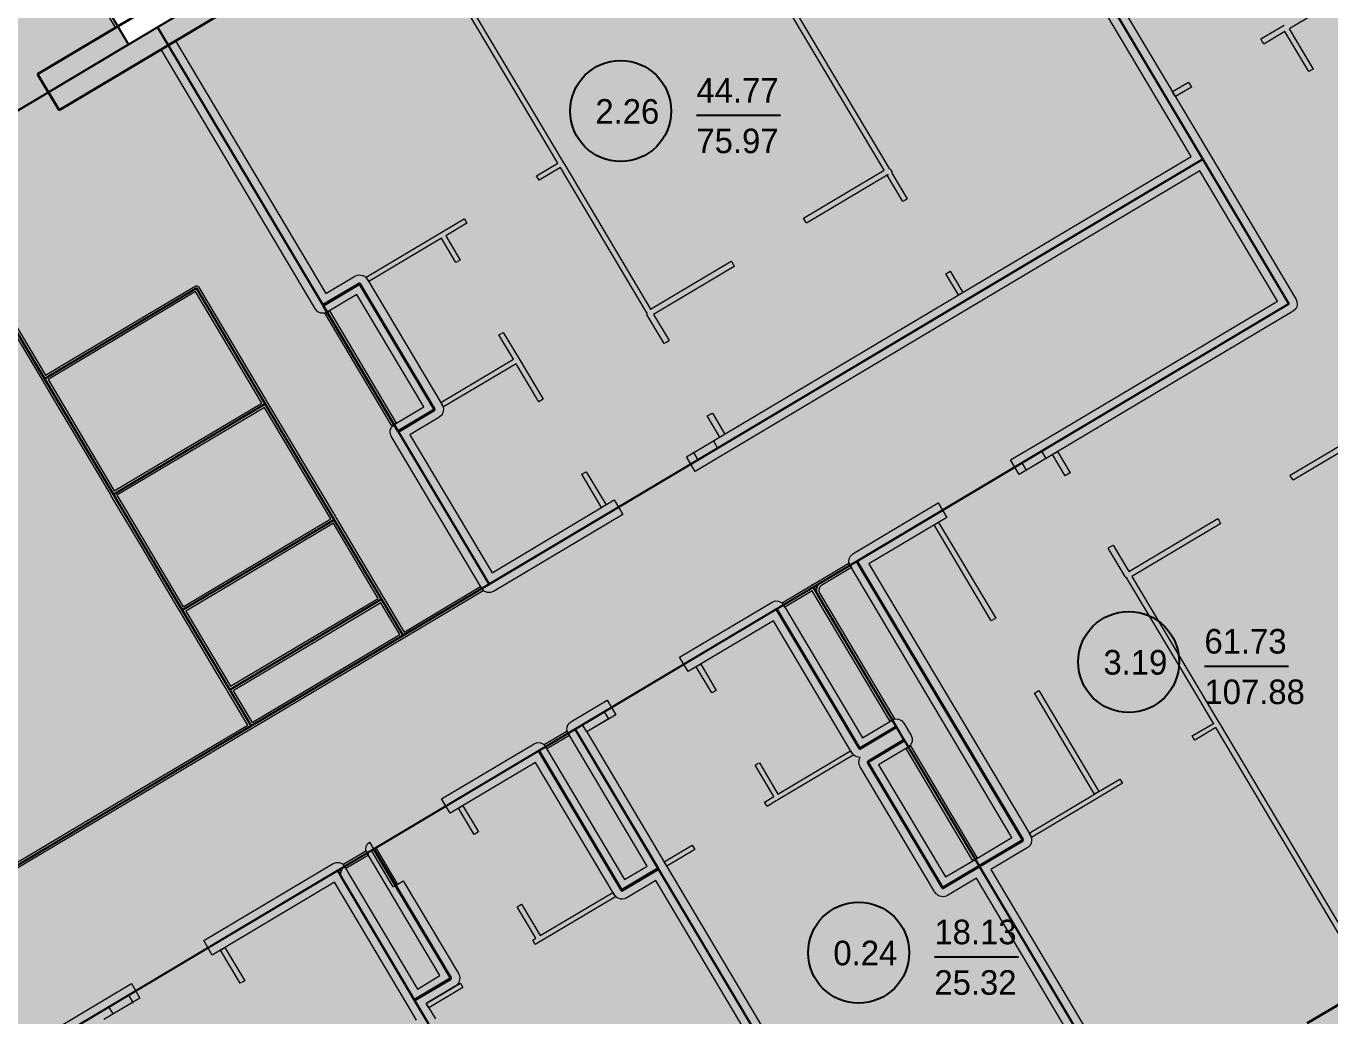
# Model space of a CAD drawing. Header units: millimetres. Extents: x 0 to 312583, y -208103 to 25097.
# Drawn here: x 77478 to 92966, y -99034 to -87280 of the extents above; entities that cross this region are included whole.
import ezdxf

# ---------------------------------------------------------------- set-up
doc = ezdxf.new("R2010")
doc.units = ezdxf.units.MM
doc.linetypes.add('Solid', pattern=[0])
for name, color, linetype, lineweight in [('Inner Walls', 5, 'Solid', 0), ('Outer Walls', 254, 'Solid', 25), ('Room Objects', 47, 'Solid', 15), ('Room Walls', 47, 'Solid', 35), ('Service Area', 252, 'Solid', 25), ('Studio Apartment', 151, 'Solid', 25), ('Three-Bedroom Apartment', 250, 'Solid', 25), ('Two-Bedroom Apartment', 1, 'Solid', 35)]:
    doc.layers.add(name, color=color, linetype=linetype, lineweight=lineweight)
doc.styles.add('Dialog.plain', font='Dialog.plain')

msp = doc.modelspace()

# ---------------------------------------------------------------- hatches: boundary and pattern name
at = {"layer": 'Room Objects', "linetype": 'Solid', "lineweight": 0}
for points in [[(85642, -92207), (85693, -92292), (85693, -92292), (85461, -92431), (85410, -92345), (85410, -92345)], [(89542, -92328), (89593, -92414), (89593, -92414), (89361, -92552), (89310, -92467), (89310, -92467)], [(84139, -95662), (84088, -95576), (84088, -95576), (84346, -95422), (84397, -95508), (84397, -95508)], [(78513, -99011), (78462, -98925), (78462, -98925), (78694, -98787), (78745, -98873), (78745, -98873)]]:
    msp.add_hatch(color=5, dxfattribs=at).paths.add_polyline_path(points, flags=0)
at = {"layer": 'Service Area', "linetype": 'Solid', "lineweight": 25}
for points in [[(77980, -86294), (78696, -87497), (73732, -90453), (73015, -89250)], [(76214, -88975), (79040, -87292), (82979, -93908), (82979, -93908), (80153, -95591), (81957, -94517), (81702, -94087), (81139, -93142), (80320, -91767), (79502, -90392), (77697, -91467)], [(91456, -88861), (92479, -90580), (72699, -102357), (71676, -100638)], [(73388, -90657), (76214, -88975), (80153, -95591), (77327, -97274)], [(77697, -91467), (79502, -90392), (80320, -91767), (78516, -92841)], [(82325, -91833), (81896, -92089), (81009, -90600), (81439, -90345)], [(78516, -92841), (80320, -91767), (81139, -93142), (79334, -94216)], [(79334, -94216), (81139, -93142), (81702, -94087), (79897, -95161)], [(88798, -97252), (86879, -94030), (86871, -94013), (86866, -93994), (86865, -93974), (86868, -93955), (86875, -93936), (86885, -93919), (86898, -93905), (86914, -93893), (87344, -93637), (89313, -96946)], [(86398, -94200), (86828, -93944), (87813, -95598), (87383, -95854)], [(79897, -95161), (81702, -94087), (81957, -94517), (80153, -95591)], [(83572, -95883), (84002, -95627), (84987, -97281), (84557, -97537)], [(87911, -95764), (88798, -97252), (88368, -97508), (87482, -96020)], [(81606, -97054), (82519, -98587), (82089, -98843), (81227, -97395), (81219, -97378), (81214, -97359), (81213, -97339), (81216, -97320), (81223, -97301), (81233, -97284), (81246, -97270), (81262, -97258)]]:
    msp.add_hatch(color=254, dxfattribs=at).paths.add_polyline_path(points, flags=0)
at = {"layer": 'Studio Apartment', "linetype": 'Solid', "lineweight": 25}
for points in [[(84002, -95627), (84002, -95627), (86390, -94205), (86390, -94205), (87375, -95859), (87376, -95861), (87377, -95862), (87379, -95863), (87381, -95864), (87383, -95864), (87385, -95864), (87387, -95864), (87388, -95863), (87818, -95607), (87906, -95755), (87906, -95755), (87477, -96011), (87475, -96012), (87474, -96014), (87473, -96015), (87472, -96017), (87472, -96019), (87472, -96021), (87472, -96023), (87473, -96025), (88359, -97513), (88361, -97515), (88362, -97516), (88364, -97517), (88366, -97518), (88367, -97518), (88369, -97518), (88371, -97518), (88373, -97517), (88803, -97261), (90767, -100561), (90767, -100561), (87941, -102243)], [(81614, -97049), (83564, -95888), (83564, -95888), (84549, -97542), (84550, -97543), (84551, -97545), (84553, -97546), (84555, -97546), (84557, -97547), (84559, -97547), (84561, -97546), (84562, -97545), (84992, -97290), (84992, -97290), (87941, -102243), (87941, -102243), (85115, -103926), (82094, -98852), (82524, -98596), (82526, -98595), (82527, -98593), (82528, -98592), (82529, -98590), (82529, -98588), (82529, -98586), (82528, -98584), (82528, -98582)]]:
    msp.add_hatch(color=252, dxfattribs=at).paths.add_polyline_path(points, flags=0)
at = {"layer": 'Three-Bedroom Apartment', "linetype": 'Solid', "lineweight": 25}
msp.add_hatch(color=150, dxfattribs=at).paths.add_polyline_path([(87352, -93632), (89654, -92262), (92480, -90579), (91968, -89720), (87518, -82245), (90344, -80562), (90344, -80562), (93850, -86452), (93850, -86452), (93507, -86657), (93505, -86658), (93504, -86660), (93503, -86661), (93502, -86663), (93502, -86665), (93502, -86667), (93502, -86669), (93503, -86671), (94442, -88247), (94443, -88249), (94445, -88250), (94446, -88251), (94448, -88252), (94450, -88252), (94452, -88252), (94454, -88252), (94456, -88251), (94713, -88097), (94714, -88097), (94730, -88085), (94732, -88084), (94745, -88069), (94746, -88068), (94756, -88051), (94757, -88049), (94764, -88031), (94764, -88029), (94767, -88010), (94767, -88008), (94766, -87991), (99245, -95513), (96419, -97196), (93593, -98878), (90767, -100561), (88803, -97261), (88803, -97261), (89318, -96954), (89320, -96953), (89321, -96952), (89322, -96950), (89323, -96948), (89323, -96946), (89323, -96944), (89323, -96942), (89322, -96940)], flags=0)
at = {"layer": 'Two-Bedroom Apartment', "linetype": 'Solid', "lineweight": 25}
for points in [[(79040, -87292), (81866, -85610), (84692, -83927), (87518, -82245), (91457, -88861), (91456, -88861), (88631, -90543), (85805, -92226), (82979, -93908), (81901, -92098), (82330, -91842), (82332, -91841), (82333, -91839), (82334, -91838), (82335, -91836), (82335, -91834), (82335, -91832), (82335, -91830), (82334, -91828), (81448, -90340), (81446, -90338), (81445, -90337), (81443, -90336), (81441, -90335), (81440, -90335), (81438, -90335), (81436, -90335), (81434, -90336), (81004, -90592)], [(79463, -107291), (76638, -108973), (72698, -102357), (72699, -102357), (75524, -100675), (78350, -98992), (81176, -97309), (82254, -99120), (82254, -99120), (81825, -99376), (81823, -99377), (81822, -99379), (81821, -99380), (81820, -99382), (81820, -99384), (81820, -99386), (81820, -99388), (81821, -99390), (82708, -100878), (82709, -100880), (82710, -100881), (82712, -100882), (82714, -100883), (82716, -100883), (82718, -100883), (82719, -100883), (82721, -100882), (83151, -100626), (83151, -100626), (85115, -103926), (82289, -105608)]]:
    msp.add_hatch(color=151, dxfattribs=at).paths.add_polyline_path(points, flags=0)

# ---------------------------------------------------------------- linework, layer by layer
at = {"layer": 'Inner Walls', "color": 47, "linetype": 'Solid', "lineweight": 15}
for p, q in [((91319, -88827), (87560, -82511)), ((87731, -82408), (91543, -88810)), ((79082, -87558), (79254, -87456)), ((79254, -87456), (81039, -90455)), ((80918, -90643), (79082, -87558)), ((85324, -92396), (91319, -88827)), ((91543, -88810), (92566, -90528)), ((91422, -88998), (88682, -90629)), ((91882, -89771), (91422, -88998)), ((92343, -90545), (91882, -89771)), ((81039, -90455), (81383, -90250)), ((81383, -90250), (81391, -90246)), ((81391, -90246), (81393, -90245)), ((81393, -90245), (81412, -90238)), ((81412, -90238), (81414, -90238)), ((81414, -90238), (81433, -90235)), ((81433, -90235), (81435, -90235)), ((81435, -90235), (81454, -90236)), ((81454, -90236), (81456, -90236)), ((81456, -90236), (81475, -90241)), ((81475, -90241), (81477, -90242)), ((81477, -90242), (81495, -90250)), ((81495, -90250), (81497, -90251)), ((81497, -90251), (81512, -90263)), ((81512, -90263), (81514, -90264)), ((81514, -90264), (81527, -90279)), ((81527, -90279), (81528, -90280)), ((81528, -90280), (81533, -90288)), ((81533, -90288), (82420, -91777)), ((81408, -90469), (81055, -90678)), ((82202, -91802), (81408, -90469)), ((89603, -92176), (92343, -90545)), ((92577, -90604), (92560, -90639)), ((92566, -90528), (92579, -90565)), ((92579, -90565), (92577, -90604)), ((80944, -90672), (80918, -90643)), ((80980, -90689), (80944, -90672)), ((81019, -90691), (80980, -90689)), ((81055, -90678), (81019, -90691)), ((88682, -90629), (85856, -92312)), ((92531, -90665), (89276, -92604)), ((92560, -90639), (92531, -90665)), ((81850, -92012), (82202, -91802)), ((82420, -91777), (82424, -91786)), ((82424, -91786), (82425, -91787)), ((82425, -91787), (82432, -91806)), ((82432, -91806), (82432, -91808)), ((82432, -91808), (82435, -91827)), ((82435, -91829), (82434, -91849)), ((82435, -91827), (82435, -91829)), ((82382, -91928), (82038, -92132)), ((82390, -91922), (82382, -91928)), ((82391, -91921), (82390, -91922)), ((82406, -91908), (82391, -91921)), ((82407, -91907), (82406, -91908)), ((82419, -91891), (82407, -91907)), ((82420, -91889), (82419, -91891)), ((82428, -91872), (82420, -91889)), ((82429, -91870), (82428, -91872)), ((82434, -91851), (82429, -91870)), ((82434, -91849), (82434, -91851)), ((81802, -92112), (81804, -92073)), ((81815, -92149), (81802, -92112)), ((81804, -92073), (81821, -92038)), ((82893, -93960), (81815, -92149)), ((81821, -92038), (81850, -92012)), ((82038, -92132), (83014, -93771)), ((89173, -92432), (89603, -92176)), ((85426, -92568), (85324, -92396)), ((85856, -92312), (85426, -92568)), ((89276, -92604), (89173, -92432)), ((83014, -93771), (84465, -92907)), ((84465, -92907), (84567, -93079)), ((84567, -93079), (83030, -93994)), ((87301, -93546), (88314, -92943)), ((88314, -92943), (88416, -93115)), ((88416, -93115), (87489, -93667)), ((87272, -93573), (87301, -93546)), ((87253, -93647), (87255, -93608)), ((87266, -93684), (87253, -93647)), ((87255, -93608), (87272, -93573)), ((89189, -96915), (87266, -93684)), ((87489, -93667), (89408, -96889)), ((82919, -93989), (82893, -93960)), ((82954, -94005), (82919, -93989)), ((82993, -94007), (82954, -94005)), ((83030, -93994), (82993, -94007)), ((85240, -94774), (86339, -94119)), ((86339, -94119), (86375, -94106)), ((86375, -94106), (86414, -94108)), ((86414, -94108), (86450, -94125)), ((86450, -94125), (86476, -94154)), ((86476, -94154), (87415, -95731)), ((86355, -94342), (85342, -94946)), ((87289, -95911), (86355, -94342)), ((85342, -94946), (85240, -94774)), ((83951, -95541), (84381, -95285)), ((84381, -95285), (84483, -95457)), ((83922, -95567), (83951, -95541)), ((84483, -95457), (84139, -95662)), ((87415, -95731), (87767, -95521)), ((87767, -95521), (87804, -95508)), ((87804, -95508), (87843, -95510)), ((87843, -95510), (87878, -95527)), ((87878, -95527), (87904, -95556)), ((87904, -95556), (87992, -95704)), ((83903, -95641), (83905, -95602)), ((83916, -95678), (83903, -95641)), ((83905, -95602), (83922, -95567)), ((84855, -97255), (83916, -95678)), ((84139, -95662), (85078, -97238)), ((87992, -95704), (88005, -95741)), ((82414, -96456), (83513, -95802)), ((83513, -95802), (83549, -95789)), ((83549, -95789), (83588, -95791)), ((83588, -95791), (83624, -95808)), ((83624, -95808), (83650, -95837)), ((83650, -95837), (84588, -97413)), ((87957, -95841), (87605, -96051)), ((87986, -95815), (87957, -95841)), ((88003, -95780), (87986, -95815)), ((88005, -95741), (88003, -95780)), ((83529, -96025), (82516, -96628)), ((84463, -97593), (83529, -96025)), ((87294, -95919), (87289, -95911)), ((87295, -95920), (87294, -95919)), ((87308, -95935), (87295, -95920)), ((87310, -95936), (87308, -95935)), ((87326, -95948), (87310, -95936)), ((87327, -95949), (87326, -95948)), ((87345, -95957), (87327, -95949)), ((87347, -95958), (87345, -95957)), ((87366, -95963), (87347, -95958)), ((87368, -95963), (87366, -95963)), ((87387, -95964), (87368, -95963)), ((87372, -96024), (87373, -96004)), ((87372, -96026), (87372, -96024)), ((87375, -96045), (87372, -96026)), ((87373, -96002), (87378, -95983)), ((87373, -96004), (87373, -96002)), ((87378, -95983), (87379, -95981)), ((87379, -95981), (87387, -95964)), ((87375, -96047), (87375, -96045)), ((87382, -96065), (87375, -96047)), ((87383, -96067), (87382, -96065)), ((87387, -96076), (87383, -96067)), ((88273, -97565), (87387, -96076)), ((87605, -96051), (88399, -97384)), ((82516, -96628), (82414, -96456)), ((88752, -97175), (89189, -96915)), ((89408, -96889), (89412, -96898)), ((89412, -96898), (89413, -96900)), ((89413, -96900), (89420, -96918)), ((89420, -96918), (89420, -96920)), ((89420, -96920), (89423, -96939)), ((89423, -96941), (89422, -96961)), ((89423, -96939), (89423, -96941)), ((81515, -97063), (81517, -97024)), ((81528, -97100), (81515, -97063)), ((81517, -97024), (81534, -96989)), ((82395, -98556), (81528, -97100)), ((81534, -96989), (81556, -96969)), ((81556, -96969), (81864, -97488)), ((89369, -97040), (88940, -97296)), ((89378, -97035), (89369, -97040)), ((89379, -97033), (89378, -97035)), ((89394, -97020), (89379, -97033)), ((89395, -97019), (89394, -97020)), ((89407, -97003), (89395, -97019)), ((89408, -97002), (89407, -97003)), ((89416, -96984), (89408, -97002)), ((89417, -96982), (89416, -96984)), ((89422, -96963), (89417, -96982)), ((89422, -96961), (89422, -96963)), ((79588, -98139), (81125, -97224)), ((81125, -97224), (81162, -97211)), ((81162, -97211), (81201, -97213)), ((81201, -97213), (81236, -97229)), ((81236, -97229), (81262, -97258)), ((81262, -97258), (82129, -98715)), ((84588, -97413), (84855, -97255)), ((85078, -97238), (87899, -101977)), ((88399, -97384), (88752, -97175)), ((88768, -97398), (88424, -97603)), ((90553, -100397), (88768, -97398)), ((88940, -97296), (90725, -100295)), ((81141, -97447), (79690, -98311)), ((82009, -98903), (81141, -97447)), ((81864, -97488), (81959, -97431)), ((81959, -97431), (82613, -98531)), ((84957, -97427), (84614, -97631)), ((87727, -102079), (84957, -97427)), ((88279, -97573), (88273, -97565)), ((88280, -97574), (88279, -97573)), ((88293, -97589), (88280, -97574)), ((84468, -97601), (84463, -97593)), ((84469, -97603), (84468, -97601)), ((84482, -97617), (84469, -97603)), ((84484, -97619), (84482, -97617)), ((84500, -97630), (84484, -97619)), ((84501, -97631), (84500, -97630)), ((84519, -97640), (84501, -97631)), ((84521, -97641), (84519, -97640)), ((84540, -97645), (84521, -97641)), ((84542, -97646), (84540, -97645)), ((84561, -97647), (84542, -97646)), ((84563, -97647), (84561, -97647)), ((84583, -97644), (84563, -97647)), ((84585, -97643), (84583, -97644)), ((84603, -97637), (84585, -97643)), ((84605, -97636), (84603, -97637)), ((84614, -97631), (84605, -97636)), ((88295, -97590), (88293, -97589)), ((88310, -97602), (88295, -97590)), ((88312, -97603), (88310, -97602)), ((88330, -97611), (88312, -97603)), ((88332, -97612), (88330, -97611)), ((88351, -97617), (88332, -97612)), ((88352, -97617), (88351, -97617)), ((88372, -97618), (88352, -97617)), ((88374, -97618), (88372, -97618)), ((88393, -97615), (88374, -97618)), ((88395, -97615), (88393, -97615)), ((88414, -97608), (88395, -97615)), ((88416, -97607), (88414, -97608)), ((88424, -97603), (88416, -97607)), ((79690, -98311), (79588, -98139)), ((72734, -102220), (78729, -98650)), ((78729, -98650), (78831, -98822)), ((82129, -98715), (82395, -98556)), ((82601, -98661), (82600, -98662)), ((82613, -98645), (82601, -98661)), ((82613, -98531), (82618, -98540)), ((82614, -98643), (82613, -98645)), ((82622, -98626), (82614, -98643)), ((82618, -98540), (82619, -98542)), ((82619, -98542), (82625, -98560)), ((82623, -98624), (82622, -98626)), ((82628, -98605), (82623, -98624)), ((82625, -98560), (82626, -98562)), ((82626, -98562), (82629, -98581)), ((82629, -98583), (82628, -98603)), ((82628, -98603), (82628, -98605)), ((82629, -98581), (82629, -98583)), ((82575, -98682), (82232, -98887)), ((82583, -98677), (82575, -98682)), ((82585, -98675), (82583, -98677)), ((82600, -98662), (82585, -98675)), ((78831, -98822), (78401, -99078)), ((82117, -99086), (82009, -98903)), ((82232, -98887), (82340, -99069))]:
    msp.add_line(p, q, dxfattribs=at)
msp.add_point((88752, -97175), dxfattribs=at)
msp.add_point((88752, -97175), dxfattribs=at)
at = {"layer": 'Outer Walls', "color": 47, "linetype": 'Solid', "lineweight": 35}
for p, q in [((77615, -87850), (79680, -86620)), ((79936, -87050), (77870, -88280)), ((77870, -88280), (77615, -87850)), ((92697, -99121), (94234, -98206))]:
    msp.add_line(p, q, dxfattribs=at)
at = {"layer": 'Room Objects', "color": 0, "linetype": 'Solid', "lineweight": 0}
for p, q in [((85410, -92345), (85642, -92207)), ((85693, -92292), (85461, -92431)), ((85642, -92207), (85693, -92292)), ((85461, -92431), (85410, -92345)), ((89310, -92467), (89542, -92328)), ((89593, -92414), (89361, -92552)), ((89542, -92328), (89593, -92414)), ((89361, -92552), (89310, -92467)), ((84088, -95576), (84346, -95422)), ((84397, -95508), (84139, -95662)), ((84346, -95422), (84397, -95508)), ((84139, -95662), (84088, -95576)), ((78462, -98925), (78694, -98787)), ((78694, -98787), (78745, -98873)), ((78513, -99011), (78462, -98925)), ((78745, -98873), (78513, -99011))]:
    msp.add_line(p, q, dxfattribs=at)
for p in [(85693, -92292), (85410, -92345), (89593, -92414), (89310, -92467), (84397, -95508), (84088, -95576), (78462, -98925), (78745, -98873)]:
    msp.add_point(p, dxfattribs=at)
at = {"layer": 'Room Walls', "color": 47, "linetype": 'Solid', "lineweight": 9}
for p, q in [((87671, -88991), (84794, -84157)), ((84845, -84127), (87730, -88972)), ((83794, -88907), (81968, -85840)), ((82019, -85809), (83861, -88903)), ((78542, -87298), (77969, -86335)), ((93433, -86748), (92492, -87307)), ((78594, -87267), (78542, -87298)), ((92146, -87432), (92422, -87268)), ((92432, -87343), (92181, -87493)), ((92716, -87820), (92432, -87343)), ((92492, -87307), (92484, -87313)), ((92484, -87313), (92768, -87790)), ((92151, -87441), (92146, -87432)), ((92163, -87462), (92151, -87441)), ((92176, -87484), (92163, -87462)), ((92181, -87493), (92176, -87484)), ((92750, -87800), (92716, -87820)), ((92768, -87790), (92750, -87800)), ((91095, -88058), (91286, -87944)), ((91286, -87944), (91292, -87953)), ((91292, -87953), (91317, -87996)), ((91100, -88067), (91095, -88058)), ((91126, -88109), (91100, -88067)), ((91131, -88118), (91126, -88109)), ((91322, -88004), (91131, -88118)), ((91317, -87996), (91322, -88004)), ((83861, -88903), (83876, -88928)), ((83543, -89057), (83794, -88907)), ((83574, -89109), (83543, -89057)), ((83825, -88959), (83574, -89109)), ((83941, -89154), (83825, -88959)), ((83876, -88928), (84328, -89687)), ((86714, -89561), (87671, -88991)), ((87707, -89051), (86750, -89621)), ((87707, -89051), (87716, -89046)), ((87716, -89046), (87707, -89051)), ((87893, -89363), (87707, -89051)), ((87730, -88972), (87732, -88972)), ((87732, -88972), (87737, -88975)), ((87737, -88975), (87739, -88976)), ((87739, -88976), (87744, -88980)), ((87744, -88980), (87745, -88981)), ((87745, -88981), (87749, -88985)), ((87749, -88985), (87750, -88987)), ((87750, -88987), (87752, -88989)), ((87752, -88989), (87767, -89015)), ((87767, -89015), (87759, -89020)), ((87759, -89020), (87944, -89332)), ((77672, -91482), (76316, -89205)), ((76368, -89174), (77708, -91426)), ((84852, -90685), (83941, -89154)), ((87927, -89342), (87893, -89363)), ((87944, -89332), (87927, -89342)), ((82407, -89733), (82684, -89569)), ((82714, -89620), (82463, -89770)), ((82684, -89569), (82699, -89594)), ((82699, -89594), (82714, -89620)), ((86719, -89569), (86714, -89561)), ((86744, -89612), (86719, -89569)), ((86750, -89621), (86744, -89612)), ((81518, -90263), (82407, -89733)), ((82412, -89800), (81549, -90314)), ((82584, -90089), (82412, -89800)), ((82463, -89770), (82635, -90058)), ((84328, -89687), (84897, -90642)), ((82635, -90058), (82584, -90089)), ((84897, -90642), (85855, -90072)), ((85890, -90133), (84933, -90703)), ((85855, -90072), (85860, -90081)), ((85860, -90081), (85876, -90108)), ((85876, -90108), (85885, -90124)), ((85885, -90124), (85890, -90133)), ((81549, -90314), (81518, -90263)), ((88404, -90222), (88439, -90201)), ((88554, -90473), (88404, -90222)), ((88439, -90201), (88456, -90191)), ((88456, -90191), (88605, -90442)), ((77708, -91426), (79486, -90367)), ((79491, -90433), (77739, -91477)), ((79486, -90367), (79498, -90363)), ((80279, -91757), (79491, -90433)), ((79498, -90363), (79509, -90363)), ((79509, -90363), (79520, -90368)), ((79520, -90368), (79528, -90377)), ((79528, -90377), (80331, -91726)), ((88588, -90452), (88554, -90473)), ((88605, -90442), (88588, -90452)), ((81030, -90693), (81081, -90662)), ((81824, -92027), (81030, -90693)), ((81081, -90662), (81875, -91996)), ((84852, -90687), (84852, -90685)), ((84852, -90693), (84852, -90687)), ((84852, -90695), (84852, -90693)), ((84853, -90701), (84852, -90695)), ((84853, -90703), (84853, -90701)), ((84855, -90708), (84853, -90703)), ((84856, -90710), (84855, -90708)), ((84857, -90713), (84856, -90710)), ((85059, -91051), (84857, -90713)), ((84933, -90703), (85119, -91015)), ((83095, -90948), (83147, -90918)), ((83268, -91237), (83095, -90948)), ((83147, -90918), (83334, -91232)), ((85067, -91046), (85059, -91051)), ((85090, -91033), (85067, -91046)), ((85110, -91020), (85090, -91033)), ((85119, -91015), (85110, -91020)), ((82404, -91751), (83268, -91237)), ((83298, -91289), (82435, -91803)), ((83569, -91743), (83298, -91289)), ((83334, -91232), (83620, -91712)), ((77783, -91669), (77672, -91482)), ((77739, -91477), (78526, -92800)), ((78475, -92831), (77783, -91669)), ((78526, -92800), (80279, -91757)), ((80310, -91808), (78557, -92852)), ((81098, -93131), (80310, -91808)), ((80331, -91726), (80346, -91752)), ((80346, -91752), (81149, -93101)), ((82420, -91777), (82404, -91751)), ((82435, -91803), (82420, -91777)), ((83620, -91712), (83569, -91743)), ((81875, -91996), (81824, -92027)), ((85570, -91910), (85608, -91888)), ((85719, -92160), (85570, -91910)), ((85608, -91888), (85622, -91880)), ((85622, -91880), (85631, -91875)), ((85631, -91875), (85779, -92125)), ((85745, -92145), (85720, -92161)), ((85758, -92137), (85745, -92145)), ((85766, -92133), (85758, -92137)), ((85771, -92130), (85766, -92133)), ((85779, -92125), (85771, -92130)), ((92493, -92614), (93352, -92102)), ((85720, -92161), (85719, -92160)), ((93387, -92163), (92529, -92674)), ((89669, -92365), (89697, -92353)), ((89671, -92368), (89669, -92365)), ((89820, -92619), (89671, -92368)), ((89697, -92353), (89709, -92345)), ((89709, -92345), (89714, -92343)), ((89714, -92343), (89722, -92338)), ((89722, -92338), (89731, -92332)), ((89731, -92332), (89880, -92584)), ((84080, -92602), (84132, -92572)), ((84315, -92997), (84080, -92602)), ((84132, -92572), (84367, -92966)), ((89829, -92614), (89820, -92619)), ((89834, -92611), (89829, -92614)), ((89872, -92589), (89834, -92611)), ((89880, -92584), (89872, -92589)), ((92498, -92623), (92493, -92614)), ((92506, -92636), (92498, -92623)), ((92524, -92665), (92506, -92636)), ((92529, -92674), (92524, -92665)), ((78490, -92857), (78475, -92831)), ((78852, -93464), (78490, -92857)), ((78557, -92852), (78659, -93022)), ((78659, -93022), (79345, -94175)), ((84341, -92981), (84315, -92997)), ((84367, -92966), (84341, -92981)), ((79345, -94175), (81098, -93131)), ((81128, -93183), (79376, -94227)), ((81459, -93737), (81128, -93183)), ((81149, -93101), (81165, -93127)), ((81165, -93127), (81194, -93175)), ((81194, -93175), (81727, -94072)), ((88266, -93204), (88318, -93174)), ((88944, -94343), (88266, -93204)), ((88318, -93174), (88996, -94312)), ((90578, -93755), (91634, -93126)), ((91670, -93186), (90613, -93815)), ((91634, -93126), (91639, -93134)), ((91639, -93134), (91647, -93148)), ((91647, -93148), (91664, -93177)), ((91664, -93177), (91670, -93186)), ((79293, -94206), (78852, -93464)), ((90332, -93479), (90340, -93473)), ((90533, -93816), (90332, -93479)), ((90340, -93473), (90356, -93464)), ((90356, -93464), (90383, -93448)), ((90383, -93448), (90392, -93443)), ((90392, -93443), (90578, -93755)), ((86899, -93867), (87251, -93658)), ((87251, -93658), (87282, -93709)), ((81660, -94077), (81459, -93737)), ((87282, -93709), (86931, -93918)), ((90534, -93819), (90533, -93816)), ((90536, -93820), (90534, -93819)), ((90540, -93825), (90536, -93820)), ((90541, -93826), (90540, -93825)), ((90546, -93829), (90541, -93826)), ((90547, -93830), (90546, -93829)), ((90553, -93833), (90547, -93830)), ((90555, -93834), (90553, -93833)), ((91384, -95227), (90555, -93834)), ((90613, -93815), (91634, -95529)), ((82908, -93985), (80194, -95601)), ((81968, -94476), (82878, -93934)), ((82878, -93934), (82908, -93985)), ((86460, -94128), (86813, -93919)), ((86818, -93986), (86491, -94180)), ((86813, -93919), (86899, -93867)), ((86853, -94046), (86818, -93986)), ((86897, -93962), (86895, -93976)), ((86895, -93976), (86896, -93989)), ((86896, -93989), (86899, -94003)), ((86902, -93949), (86897, -93962)), ((86899, -94003), (86906, -94016)), ((86909, -93937), (86902, -93949)), ((86918, -93927), (86909, -93937)), ((86931, -93918), (86918, -93927)), ((79908, -95120), (81660, -94077)), ((81691, -94128), (79938, -95172)), ((81916, -94506), (81691, -94128)), ((81727, -94072), (81968, -94476)), ((86491, -94180), (86460, -94128)), ((87741, -95536), (86853, -94046)), ((86906, -94016), (87793, -95506)), ((79309, -94232), (79293, -94206)), ((79772, -95010), (79309, -94232)), ((79376, -94227), (79908, -95120)), ((88996, -94312), (88944, -94343)), ((80163, -95550), (81916, -94506)), ((85440, -94887), (85492, -94856)), ((85626, -95198), (85440, -94887)), ((85492, -94856), (85677, -95168)), ((79856, -95151), (79772, -95010)), ((79871, -95177), (79856, -95151)), ((80112, -95581), (79871, -95177)), ((79938, -95172), (80163, -95550)), ((85677, -95168), (85626, -95198)), ((89456, -95202), (89507, -95171)), ((90169, -96401), (89456, -95202)), ((89507, -95171), (90221, -96370)), ((91582, -95560), (91384, -95227)), ((87793, -95506), (87741, -95536)), ((91331, -95709), (91582, -95560)), ((91634, -95529), (91649, -95555)), ((91649, -95555), (93491, -98648)), ((80168, -95617), (77342, -97299)), ((78534, -96520), (80112, -95581)), ((80194, -95601), (80168, -95617)), ((83634, -95811), (83901, -95652)), ((83932, -95704), (83665, -95862)), ((83901, -95652), (83932, -95704)), ((91347, -95735), (91331, -95709)), ((91613, -95611), (91362, -95761)), ((93439, -98679), (91613, -95611)), ((83665, -95862), (83634, -95811)), ((87932, -95857), (87983, -95826)), ((88726, -97191), (87932, -95857)), ((87983, -95826), (88777, -97160)), ((91362, -95761), (91347, -95735)), ((86163, -96042), (86189, -96027)), ((86189, -96027), (86410, -96399)), ((86410, -96399), (87273, -95885)), ((87304, -95936), (86415, -96465)), ((87273, -95885), (87304, -95936)), ((86137, -96058), (86163, -96042)), ((86359, -96429), (86137, -96058)), ((90221, -96370), (90472, -96221)), ((90503, -96272), (90226, -96437)), ((90472, -96221), (90503, -96272)), ((86250, -96494), (86359, -96429)), ((86389, -96481), (86280, -96546)), ((86415, -96465), (86389, -96481)), ((89392, -96863), (90169, -96401)), ((90226, -96437), (89423, -96915)), ((90216, -96373), (90169, -96401)), ((90169, -96401), (90195, -96385)), ((90195, -96385), (90216, -96373)), ((77337, -97232), (78534, -96520)), ((82615, -96569), (82666, -96539)), ((82800, -96881), (82615, -96569)), ((82666, -96539), (82852, -96850)), ((86265, -96520), (86250, -96494)), ((86280, -96546), (86265, -96520)), ((82852, -96850), (82800, -96881)), ((89423, -96915), (89392, -96863)), ((81247, -97233), (81513, -97074)), ((81513, -97074), (81544, -97126)), ((81580, -97069), (81606, -97054)), ((81838, -97503), (81580, -97069)), ((81606, -97054), (81632, -97038)), ((81632, -97038), (81890, -97472)), ((85057, -97204), (85391, -97006)), ((85421, -97057), (85088, -97256)), ((85391, -97006), (85421, -97057)), ((81244, -97234), (81247, -97233)), ((81262, -97258), (81244, -97234)), ((81270, -97271), (81262, -97258)), ((81544, -97126), (81277, -97284)), ((85088, -97256), (85057, -97204)), ((88777, -97160), (88726, -97191)), ((81277, -97284), (81270, -97271)), ((81890, -97472), (81838, -97503)), ((83584, -98081), (84447, -97567)), ((84447, -97567), (84463, -97593)), ((83312, -97740), (83363, -97709)), ((83363, -97709), (83584, -98081)), ((84478, -97619), (83527, -98185)), ((84463, -97593), (84478, -97619)), ((83533, -98112), (83312, -97740)), ((83497, -98133), (83533, -98112)), ((83527, -98185), (83497, -98133)), ((79789, -98252), (79840, -98221)), ((80023, -98646), (79789, -98252)), ((79840, -98221), (80075, -98616)), ((80075, -98616), (80023, -98646)), ((82232, -98887), (82637, -98645)), ((82637, -98645), (82668, -98697)), ((82668, -98697), (82262, -98938)), ((82262, -98938), (82232, -98887))]:
    msp.add_line(p, q, dxfattribs=at)
for p in [(87716, -89046), (87730, -88972), (84852, -90685), (84897, -90642), (77708, -91426), (80331, -91726), (90555, -93834), (90555, -93834), (86813, -93919), (81691, -94128), (86906, -94016), (91582, -95560)]:
    msp.add_point(p, dxfattribs=at)
at = {"layer": 'Service Area', "color": 254, "linetype": 'Solid', "lineweight": 25}
for p, q in [((77980, -86294), (78696, -87497)), ((76214, -88975), (79040, -87292)), ((79040, -87292), (82979, -93908)), ((78696, -87497), (73732, -90453)), ((71676, -100638), (91456, -88861)), ((91456, -88861), (92479, -90580)), ((76214, -88975), (80153, -95591)), ((77697, -91467), (76214, -88975)), ((79502, -90392), (77697, -91467)), ((77697, -91467), (79502, -90392)), ((80320, -91767), (79502, -90392)), ((79502, -90392), (80320, -91767)), ((81009, -90600), (81439, -90345)), ((81439, -90345), (82325, -91833)), ((92479, -90580), (72699, -102357)), ((81896, -92089), (81009, -90600)), ((78516, -92841), (77697, -91467)), ((78516, -92841), (80320, -91767)), ((80320, -91767), (78516, -92841)), ((81139, -93142), (80320, -91767)), ((80320, -91767), (81139, -93142)), ((82325, -91833), (81896, -92089)), ((79334, -94216), (78516, -92841)), ((79334, -94216), (81139, -93142)), ((81139, -93142), (79334, -94216)), ((81702, -94087), (81139, -93142)), ((81139, -93142), (81702, -94087)), ((86914, -93893), (87344, -93637)), ((87344, -93637), (89313, -96946)), ((82979, -93908), (80153, -95591)), ((86398, -94200), (86828, -93944)), ((86828, -93944), (87813, -95598)), ((86865, -93974), (86868, -93955)), ((86866, -93994), (86865, -93974)), ((86871, -94013), (86866, -93994)), ((86868, -93955), (86875, -93936)), ((86879, -94030), (86871, -94013)), ((86875, -93936), (86885, -93919)), ((86885, -93919), (86898, -93905)), ((86898, -93905), (86914, -93893)), ((79897, -95161), (81702, -94087)), ((81702, -94087), (79897, -95161)), ((81957, -94517), (81702, -94087)), ((81702, -94087), (81957, -94517)), ((88798, -97252), (86879, -94030)), ((79897, -95161), (79334, -94216)), ((87383, -95854), (86398, -94200)), ((80153, -95591), (81957, -94517)), ((81957, -94517), (80153, -95591)), ((80153, -95591), (79897, -95161)), ((80153, -95591), (77327, -97274)), ((83572, -95883), (84002, -95627)), ((84002, -95627), (84987, -97281)), ((87813, -95598), (87383, -95854)), ((87482, -96020), (87911, -95764)), ((87911, -95764), (88798, -97252)), ((84557, -97537), (83572, -95883)), ((88368, -97508), (87482, -96020)), ((89313, -96946), (88798, -97252)), ((81262, -97258), (81606, -97054)), ((81606, -97054), (82519, -98587)), ((81246, -97270), (81262, -97258)), ((88798, -97252), (88368, -97508)), ((81213, -97339), (81216, -97320)), ((81214, -97359), (81213, -97339)), ((81219, -97378), (81214, -97359)), ((81216, -97320), (81223, -97301)), ((81227, -97395), (81219, -97378)), ((81223, -97301), (81233, -97284)), ((82089, -98843), (81227, -97395)), ((81233, -97284), (81246, -97270)), ((84987, -97281), (84557, -97537)), ((82519, -98587), (82089, -98843))]:
    msp.add_line(p, q, dxfattribs=at)
msp.add_point((82979, -93908), dxfattribs=at)
at = {"layer": 'Studio Apartment', "color": 252, "linetype": 'Solid', "lineweight": 25}
for p, q in [((84002, -95627), (86390, -94205)), ((86390, -94205), (87375, -95859)), ((87941, -102243), (84002, -95627)), ((87388, -95863), (87818, -95607)), ((87818, -95607), (87906, -95755)), ((87375, -95859), (87376, -95861)), ((87376, -95861), (87377, -95862)), ((87377, -95862), (87379, -95863)), ((87379, -95863), (87381, -95864)), ((87381, -95864), (87383, -95864)), ((87383, -95864), (87385, -95864)), ((87385, -95864), (87387, -95864)), ((87387, -95864), (87388, -95863)), ((87906, -95755), (87477, -96011)), ((81614, -97049), (83564, -95888)), ((83564, -95888), (84549, -97542)), ((87473, -96015), (87472, -96017)), ((87472, -96017), (87472, -96019)), ((87472, -96019), (87472, -96021)), ((87472, -96021), (87472, -96023)), ((87472, -96023), (87473, -96025)), ((87474, -96014), (87473, -96015)), ((87473, -96025), (88359, -97513)), ((87475, -96012), (87474, -96014)), ((87477, -96011), (87475, -96012)), ((82528, -98582), (81614, -97049)), ((88373, -97517), (88803, -97261)), ((88803, -97261), (90767, -100561)), ((84562, -97545), (84992, -97290)), ((84992, -97290), (87941, -102243)), ((84549, -97542), (84550, -97543)), ((84550, -97543), (84551, -97545)), ((84551, -97545), (84553, -97546)), ((84553, -97546), (84555, -97546)), ((84555, -97546), (84557, -97547)), ((84557, -97547), (84559, -97547)), ((84559, -97547), (84561, -97546)), ((84561, -97546), (84562, -97545)), ((88359, -97513), (88361, -97515)), ((88361, -97515), (88362, -97516)), ((88362, -97516), (88364, -97517)), ((88364, -97517), (88366, -97518)), ((88366, -97518), (88367, -97518)), ((88367, -97518), (88369, -97518)), ((88369, -97518), (88371, -97518)), ((88371, -97518), (88373, -97517)), ((82094, -98852), (82524, -98596)), ((82524, -98596), (82526, -98595)), ((82526, -98595), (82527, -98593)), ((82527, -98593), (82528, -98592)), ((82528, -98584), (82528, -98582)), ((82529, -98586), (82528, -98584)), ((82528, -98592), (82529, -98590)), ((82529, -98588), (82529, -98586)), ((82529, -98590), (82529, -98588)), ((85115, -103926), (82094, -98852))]:
    msp.add_line(p, q, dxfattribs=at)
for p in [(86390, -94205), (84002, -95627), (87906, -95755), (83564, -95888), (84992, -97290)]:
    msp.add_point(p, dxfattribs=at)
at = {"layer": 'Three-Bedroom Apartment', "color": 150, "linetype": 'Solid', "lineweight": 25}
for p, q in [((91968, -89720), (87518, -82245)), ((92480, -90579), (91968, -89720)), ((89654, -92262), (92480, -90579)), ((87352, -93632), (89654, -92262)), ((89322, -96940), (87352, -93632)), ((88803, -97261), (89318, -96954)), ((89318, -96954), (89320, -96953)), ((89320, -96953), (89321, -96952)), ((89321, -96952), (89322, -96950)), ((89323, -96942), (89322, -96940)), ((89322, -96950), (89323, -96948)), ((89323, -96944), (89323, -96942)), ((89323, -96946), (89323, -96944)), ((89323, -96948), (89323, -96946)), ((90767, -100561), (88803, -97261))]:
    msp.add_line(p, q, dxfattribs=at)
at = {"layer": 'Three-Bedroom Apartment', "color": 7, "linetype": 'Solid', "lineweight": 25}
for p, q in [((85441, -88339), (86441, -88339)), ((91476, -94881), (92476, -94881)), ((88268, -98333), (89268, -98333))]:
    msp.add_line(p, q, dxfattribs=at)
for centre in [(84541, -88289), (90576, -94831), (87368, -98283)]:
    msp.add_circle(centre, 600, dxfattribs=at)
at = {"layer": 'Three-Bedroom Apartment', "color": 150, "linetype": 'Solid', "lineweight": 25}
msp.add_point((88803, -97261), dxfattribs=at)
at = {"layer": 'Two-Bedroom Apartment', "color": 151, "linetype": 'Solid', "lineweight": 25}
for p, q in [((87518, -82245), (91457, -88861)), ((79040, -87292), (81866, -85610)), ((81004, -90592), (79040, -87292)), ((91456, -88861), (88631, -90543)), ((91457, -88861), (91456, -88861)), ((81434, -90336), (81004, -90592)), ((81436, -90335), (81434, -90336)), ((81438, -90335), (81436, -90335)), ((81440, -90335), (81438, -90335)), ((81441, -90335), (81440, -90335)), ((81443, -90336), (81441, -90335)), ((81445, -90337), (81443, -90336)), ((81446, -90338), (81445, -90337)), ((81448, -90340), (81446, -90338)), ((82334, -91828), (81448, -90340)), ((88631, -90543), (85805, -92226)), ((81901, -92098), (82330, -91842)), ((82330, -91842), (82332, -91841)), ((82332, -91841), (82333, -91839)), ((82333, -91839), (82334, -91838)), ((82335, -91830), (82334, -91828)), ((82334, -91838), (82335, -91836)), ((82335, -91832), (82335, -91830)), ((82335, -91834), (82335, -91832)), ((82335, -91836), (82335, -91834)), ((82979, -93908), (81901, -92098)), ((85805, -92226), (82979, -93908)), ((78350, -98992), (81176, -97309)), ((81176, -97309), (82254, -99120)), ((75524, -100675), (78350, -98992))]:
    msp.add_line(p, q, dxfattribs=at)

# ---------------------------------------------------------------- texts
at = {"layer": 'Three-Bedroom Apartment', "color": 7, "linetype": 'Solid', "lineweight": 25, "style": 'Dialog.plain'}
for s, p in [('44.77', (85441, -88189)), ('2.26', (84241, -88439)), ('75.97', (85441, -88789)), ('61.73', (91476, -94731)), ('3.19', (90276, -94981)), ('107.88', (91476, -95331)), ('18.13', (88268, -98183)), ('0.24', (87068, -98433)), ('25.32', (88268, -98783))]:
    msp.add_text(s, height=291.6, dxfattribs=at).set_placement(p)

doc.saveas('drawing.dxf')
